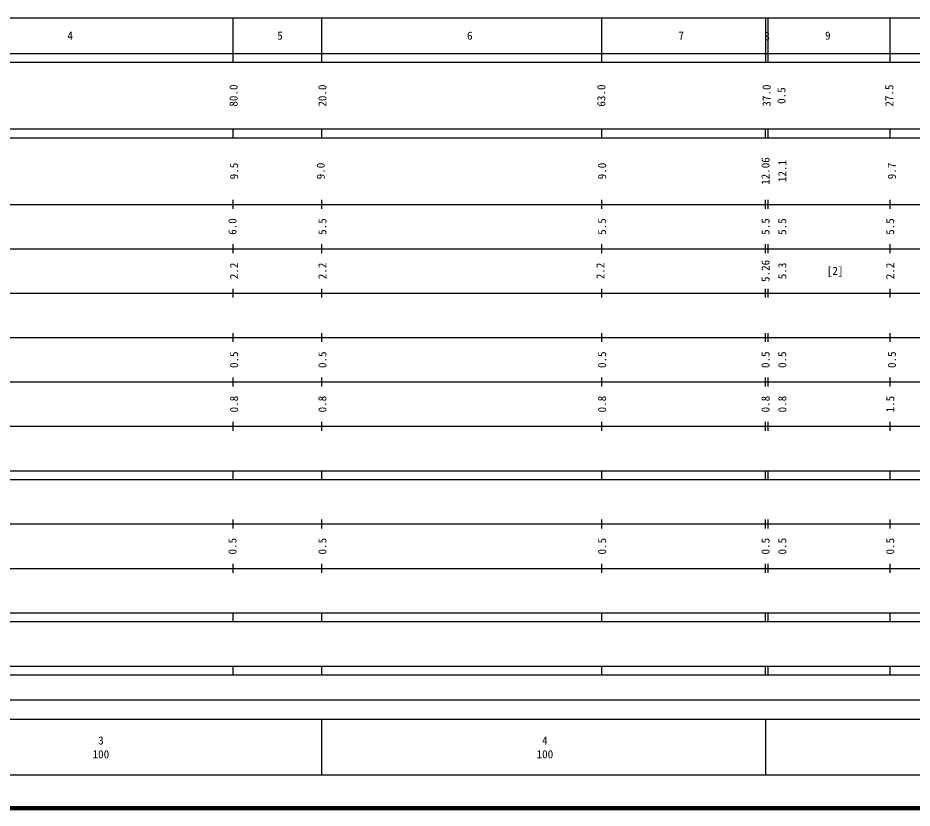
# Model space of a CAD drawing. Units: millimetres on the paper, enlarged 1000 times. Extents: x 40000 to 680000, y 20000 to 380000.
# Drawn here: x 299586 to 500986, y 20000 to 198000 of the extents above; entities that cross this region are included whole.
import ezdxf
from ezdxf.enums import TextEntityAlignment as Align

# ---------------------------------------------------------------- set-up
doc = ezdxf.new("R2010")
doc.units = ezdxf.units.MM
doc.header["$LTSCALE"] = 1000
doc.layers.add('M-TTL', color=2, linetype='Continuous', lineweight=140)
doc.layers.add('M-TTL-BAND', color=7, linetype='Continuous', lineweight=25)
doc.styles.add('ＭＳ ゴシック', font='')
doc.styles.get('ＭＳ ゴシック').set_extended_font_data('MS Gothic')

msp = doc.modelspace()

# ---------------------------------------------------------------- linework, layer by layer
at = {"layer": 'M-TTL'}
msp.add_line((40000, 20000), (680000, 20000), dxfattribs=at)
at = {"layer": 'M-TTL-BAND'}
for p, q in [((68000, 198000), (579000, 198000)), ((348000, 198000), (348000, 188000)), ((368000, 198000), (368000, 188000)), ((431000, 198000), (431000, 188000)), ((468000, 198000), (468000, 188000)), ((468500, 198000), (468500, 188000)), ((496000, 198000), (496000, 188000)), ((40000, 190000), (579000, 190000)), ((40000, 188000), (579000, 188000)), ((40000, 173000), (579000, 173000)), ((348000, 173000), (348000, 171000)), ((368000, 173000), (368000, 171000)), ((431000, 173000), (431000, 171000)), ((468000, 171000), (468000, 173000)), ((468500, 173000), (468500, 171000)), ((496000, 173000), (496000, 171000)), ((40000, 171000), (579000, 171000)), ((40000, 156000), (579000, 156000)), ((348000, 157000), (348000, 155000)), ((368000, 157000), (368000, 155000)), ((431000, 157000), (431000, 155000)), ((468000, 155000), (468000, 157000)), ((468500, 157000), (468500, 155000)), ((496000, 157000), (496000, 155000)), ((46000, 146000), (579000, 146000)), ((348000, 147000), (348000, 145000)), ((368000, 147000), (368000, 145000)), ((431000, 147000), (431000, 145000)), ((468000, 145000), (468000, 147000)), ((468500, 147000), (468500, 145000)), ((496000, 147000), (496000, 145000)), ((348000, 137000), (348000, 135000)), ((368000, 137000), (368000, 135000)), ((431000, 137000), (431000, 135000)), ((468000, 135000), (468000, 137000)), ((468500, 137000), (468500, 135000)), ((496000, 137000), (496000, 135000)), ((52000, 136000), (579000, 136000)), ((348000, 127000), (348000, 125000)), ((368000, 127000), (368000, 125000)), ((431000, 127000), (431000, 125000)), ((468000, 125000), (468000, 127000)), ((468500, 127000), (468500, 125000)), ((496000, 127000), (496000, 125000)), ((46000, 126000), (579000, 126000)), ((348000, 117000), (348000, 115000)), ((368000, 117000), (368000, 115000)), ((431000, 117000), (431000, 115000)), ((468000, 115000), (468000, 117000)), ((468500, 117000), (468500, 115000)), ((496000, 117000), (496000, 115000)), ((52000, 116000), (579000, 116000)), ((348000, 107000), (348000, 105000)), ((368000, 107000), (368000, 105000)), ((431000, 107000), (431000, 105000)), ((468000, 105000), (468000, 107000)), ((468500, 107000), (468500, 105000)), ((496000, 107000), (496000, 105000)), ((46000, 106000), (579000, 106000)), ((40000, 96000), (579000, 96000)), ((348000, 96000), (348000, 94000)), ((368000, 96000), (368000, 94000)), ((431000, 96000), (431000, 94000)), ((468000, 94000), (468000, 96000)), ((468500, 96000), (468500, 94000)), ((496000, 96000), (496000, 94000)), ((40000, 94000), (579000, 94000)), ((348000, 85000), (348000, 83000)), ((368000, 85000), (368000, 83000)), ((431000, 85000), (431000, 83000)), ((468000, 83000), (468000, 85000)), ((468500, 85000), (468500, 83000)), ((496000, 85000), (496000, 83000)), ((49000, 84000), (579000, 84000)), ((348000, 75000), (348000, 73000)), ((368000, 75000), (368000, 73000)), ((431000, 75000), (431000, 73000)), ((468000, 73000), (468000, 75000)), ((468500, 75000), (468500, 73000)), ((496000, 75000), (496000, 73000)), ((40000, 74000), (579000, 74000)), ((40000, 64000), (579000, 64000)), ((348000, 64000), (348000, 62000)), ((368000, 64000), (368000, 62000)), ((431000, 64000), (431000, 62000)), ((468000, 62000), (468000, 64000)), ((468500, 64000), (468500, 62000)), ((496000, 64000), (496000, 62000)), ((40000, 62000), (579000, 62000)), ((40000, 52000), (579000, 52000)), ((348000, 52000), (348000, 50000)), ((368000, 52000), (368000, 50000)), ((431000, 52000), (431000, 50000)), ((468000, 50000), (468000, 52000)), ((468500, 52000), (468500, 50000)), ((496000, 52000), (496000, 50000)), ((40000, 50000), (579000, 50000)), ((70805, 44406), (565903, 44406)), ((40000, 40000), (579000, 40000)), ((368000, 40000), (368000, 27500)), ((468000, 40000), (468000, 27500)), ((68000, 27500), (579000, 27500))]:
    msp.add_line(p, q, dxfattribs=at)

# ---------------------------------------------------------------- texts
at = {"layer": 'M-TTL-BAND', "style": 'ＭＳ ゴシック'}
for s, p in [('4', (311356, 194000)), ('5', (358615, 194000)), ('6', (401366, 194000)), ('7', (448993, 194000)), ('8', (468319, 193899)), ('9', (481994, 194000)), ('[2]', (483645, 141000)), ('3', (318288, 35238)), ('4', (418288, 35238)), ('100', (318288, 32131)), ('100', (418288, 32131))]:
    msp.add_text(s, height=1833, dxfattribs=at).set_placement(p, align=Align.MIDDLE_CENTER)
for s, p in [('80.0', (348155, 180500)), ('20.0', (368156, 180500)), ('63.0', (430971, 180500)), ('37.0', (468210, 180500)), ('0.5', (471553, 180500)), ('27.5', (495848, 180500)), ('9.5', (348280, 163500)), ('9.0', (367781, 163500)), ('9.0', (431158, 163500)), ('12.06', (467958, 163500)), ('12.1', (471741, 163500)), ('9.7', (496411, 163500)), ('6.0', (347905, 151000)), ('5.5', (368156, 151000)), ('5.5', (431158, 151000)), ('5.5', (467958, 151000)), ('5.5', (471741, 151000)), ('5.5', (496036, 151000)), ('5.26', (467958, 141000)), ('2.2', (348280, 141000)), ('2.2', (368156, 141000)), ('2.2', (430783, 141000)), ('5.3', (471741, 141000)), ('2.2', (496036, 141000)), ('0.5', (348280, 121000)), ('0.5', (368156, 121000)), ('0.5', (431158, 121000)), ('0.5', (467958, 121000)), ('0.5', (471741, 121000)), ('0.5', (496411, 121000)), ('0.8', (348280, 111000)), ('0.8', (368156, 111000)), ('0.8', (431158, 111000)), ('0.8', (467958, 111000)), ('0.8', (471741, 111000)), ('1.5', (496036, 111000)), ('0.5', (347905, 79000)), ('0.5', (368156, 79000)), ('0.5', (431158, 79000)), ('0.5', (467958, 79000)), ('0.5', (471741, 79000)), ('0.5', (496036, 79000))]:
    msp.add_text(s, height=1833, rotation=90, dxfattribs=at).set_placement(p, align=Align.MIDDLE_CENTER)

doc.saveas('drawing.dxf')
